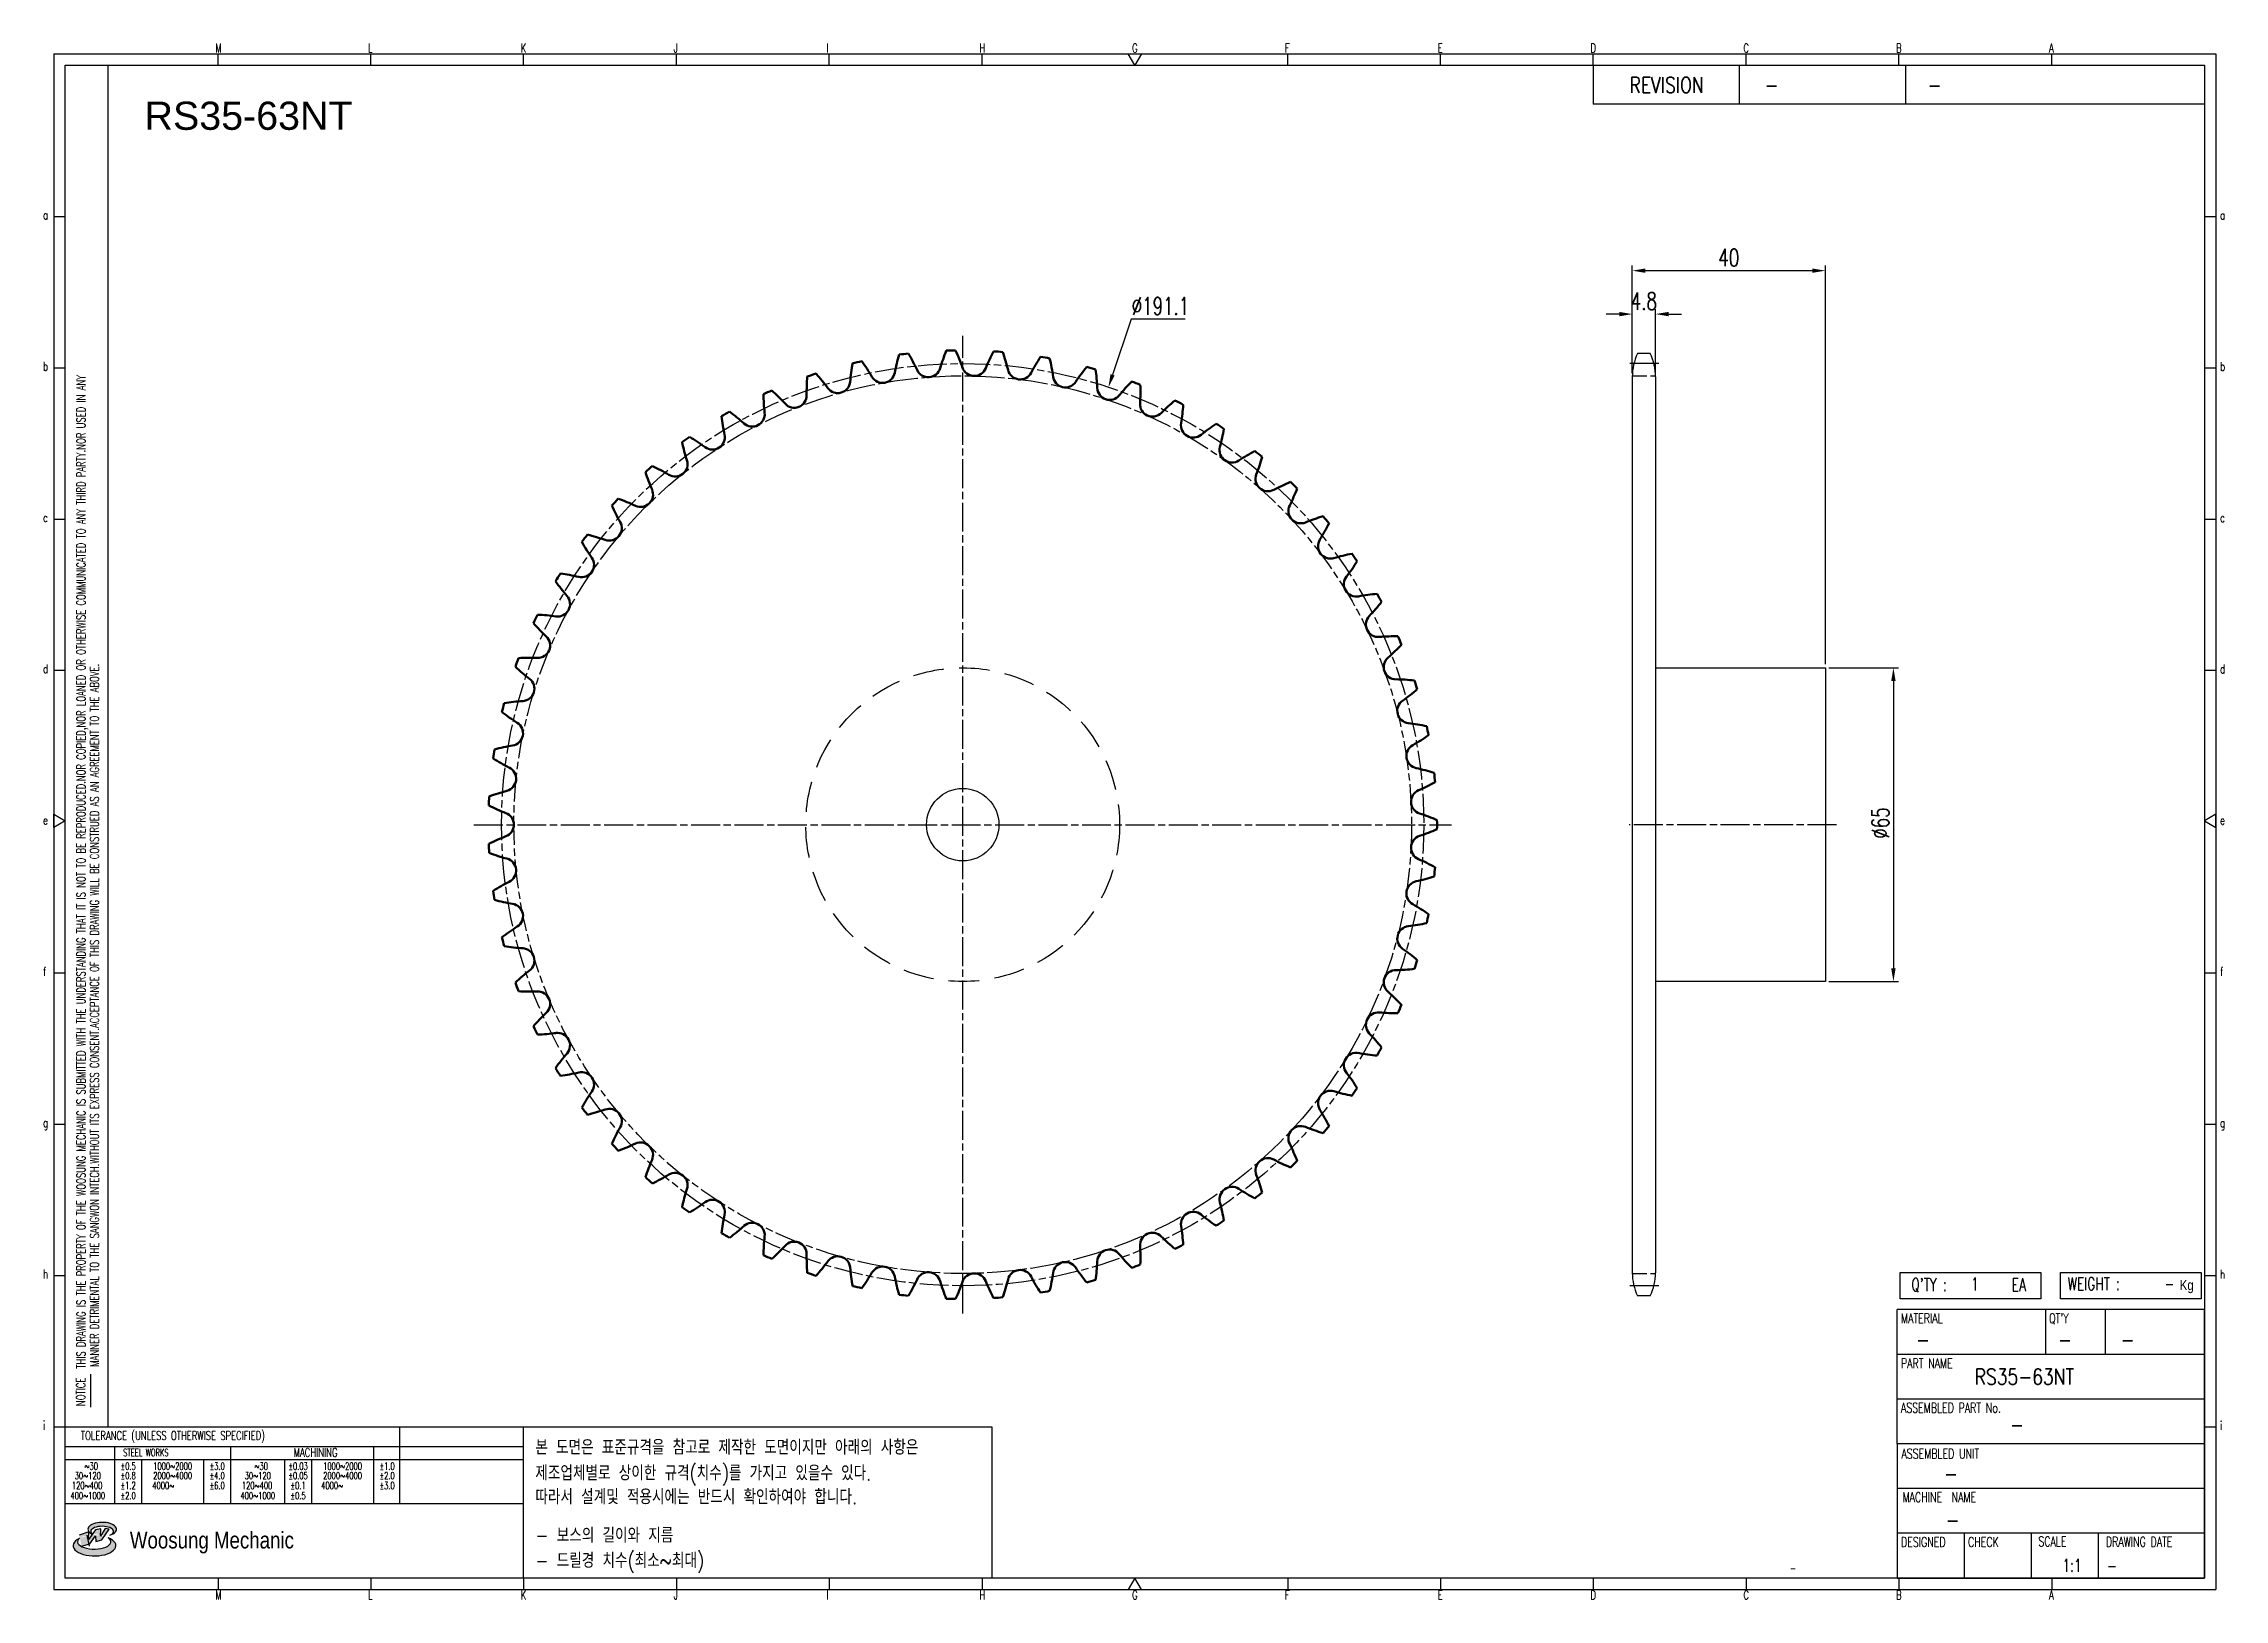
# Model space of a CAD drawing. Header units: millimetres. Extents: x -44812 to -44360, y 1096 to 1418.
import ezdxf
from ezdxf.enums import TextEntityAlignment as Align

# ---------------------------------------------------------------- set-up
doc = ezdxf.new("R2010")
doc.units = ezdxf.units.MM
for name, pattern in [('AM_ISO02W050', [7.5, 6, -1.5]), ('AM_ISO02W050x2', [3.75, 3, -0.75]), ('AM_ISO08W050', [18, 12, -1.5, 3, -1.5]), ('AM_ISO08W050x2', [9, 6, -0.75, 1.5, -0.75]), ('HIDDEN', [9.525, 6.35, -3.175])]:
    doc.linetypes.add(name, pattern=pattern)
for name, color, linetype, lineweight in [('AM_0N', 7, 'Continuous', 50), ('AM_3N', 6, 'AM_ISO02W050', 25), ('AM_7', 4, 'AM_ISO08W050', 25), ('AM_7N', 4, 'AM_ISO08W050', 25)]:
    doc.layers.add(name, color=color, linetype=linetype, lineweight=lineweight)
for name, color, linetype in [('HL', 2, 'HIDDEN'), ('S-DIM', 7, 'Continuous'), ('TITLE', 7, 'Continuous'), ('도면레이아웃', 7, 'Continuous')]:
    doc.layers.add(name, color=color, linetype=linetype)
doc.styles.add('HAN', font='ROMANS.shx', dxfattribs={"width": 0.7, "bigfont": 'whgtxt.shx'})
doc.styles.add('HKD_ST2', font='romans.shx', dxfattribs={"width": 0.7, "height": 4, "bigfont": '@extfont2.shx'})
doc.styles.add('HSG', font='SIMPLEX.shx', dxfattribs={"width": 0.7, "bigfont": 'HSG.shx'})
doc.styles.add('ROMANS', font='romans.shx', dxfattribs={"width": 0.7, "bigfont": 'whgtxt.shx'})
doc.styles.add('SLDTEXTSTYLE4', font='arial.ttf', dxfattribs={"width": 0.8})
doc.styles.get("Standard").update_dxf_attribs({"font": 'arial.ttf'})
doc.dimstyles.new('APP6', dxfattribs={"dimscale": 1.5, "dimtxt": 2.4, "dimasz": 1.8, "dimexe": 0.7, "dimexo": 0.5, "dimgap": 0.6, "dimtad": 1, "dimtoh": 1, "dimdec": 1, "dimrnd": 0.01, "dimzin": 9, "dimdsep": 46, "dimtxsty": 'HSG', "dimcen": 0, "dimclrd": 1, "dimclre": 1, "dimclrt": 256, "dimazin": 2, "dimtp": 1, "dimtm": 1, "dimtfac": 0.5, "dimtdec": 1, "dimtofl": 0, "dimtmove": 0, "dimatfit": 3, "dimfxl": 0, "dimtvp": 1, "dimtolj": 2, "dimlwd": -1, "dimlwe": -1, "dimarcsym": 0})

# ---------------------------------------------------------------- blocks, each defined once
blk = doc.blocks.new('SUYWSHJH')
at = {"layer": '도면레이아웃'}
h = blk.add_hatch(color=10, dxfattribs=at)
h.paths.add_polyline_path([(1.544, 35.177), (1.554, 34.966), (1.779, 35.034), (2.054, 35.422), (1.908, 35.446), (1.728, 35.167), (1.741, 35.439), (1.547, 35.405), (1.292, 35.041), (1.295, 35.33), (0.943, 35.208), (1.03, 34.8), (1.336, 34.885)])
edge = h.paths.add_edge_path()
edge.add_ellipse((1.795, 35.421), major_axis=(-0.53, 0), ratio=0.487785, start_angle=122.36065, end_angle=403.39574)
edge.add_line((1.411, 35.244), (1.419, 35.261))
edge.add_ellipse((1.798, 35.344), major_axis=(-0.423, 0), ratio=0.444396, start_angle=131.58977, end_angle=386.19408, ccw=False)
edge = h.paths.add_edge_path()
edge.add_ellipse((1.512, 34.815), major_axis=(-0.793, 0), ratio=0.480113, start_angle=314.67633, end_angle=590.85213)
edge.add_ellipse((1.501, 34.958), major_axis=(-0.62, 0), ratio=0.43311, start_angle=331.7024, end_angle=574.42495, ccw=False)
for p, q in [((0, 90.118), (80.15, 90.118)), ((0, 90.118), (0, 33.191)), ((6.089, 89.693), (6.089, 90.118)), ((11.753, 89.693), (11.753, 90.118)), ((17.418, 89.693), (17.418, 90.118)), ((23.082, 89.693), (23.082, 90.118)), ((28.746, 89.693), (28.746, 90.118)), ((34.411, 89.693), (34.411, 90.118)), ((45.739, 89.693), (45.739, 90.118)), ((51.404, 89.693), (51.404, 90.118)), ((57.068, 89.693), (57.068, 90.118)), ((62.732, 89.693), (62.732, 90.118)), ((68.397, 89.693), (68.397, 90.118)), ((74.061, 89.693), (74.061, 90.118)), ((80.15, 90.118), (80.15, 33.191)), ((0, 84.085), (0.425, 84.085)), ((79.725, 84.085), (80.15, 84.085)), ((0, 78.478), (0.425, 78.478)), ((79.725, 78.478), (80.15, 78.478)), ((0, 72.87), (0.425, 72.87)), ((79.725, 72.87), (80.15, 72.87)), ((0, 67.262), (0.425, 67.262)), ((79.725, 67.262), (80.15, 67.262)), ((0, 56.047), (0.425, 56.047)), ((79.725, 56.047), (80.15, 56.047)), ((0, 50.439), (0.425, 50.439)), ((79.725, 50.439), (80.15, 50.439)), ((0, 44.832), (0.425, 44.832)), ((79.725, 44.832), (80.15, 44.832)), ((1.377, 39.947), (1.377, 41.174)), ((0, 39.224), (0.425, 39.224)), ((79.725, 39.224), (80.15, 39.224)), ((0, 33.191), (80.15, 33.191)), ((6.089, 33.616), (6.089, 33.191)), ((11.753, 33.616), (11.753, 33.191)), ((17.418, 33.616), (17.418, 33.191)), ((23.082, 33.616), (23.082, 33.191)), ((28.746, 33.616), (28.746, 33.191)), ((34.411, 33.616), (34.411, 33.191)), ((45.739, 33.616), (45.739, 33.191)), ((51.404, 33.616), (51.404, 33.191)), ((57.068, 33.616), (57.068, 33.191)), ((62.732, 33.616), (62.732, 33.191)), ((68.397, 33.616), (68.397, 33.191)), ((74.061, 33.616), (74.061, 33.191))]:
    blk.add_line(p, q)
at = {"color": 2}
for p, q in [((2.017, 39.224), (2.017, 89.693)), ((0.425, 39.224), (17.418, 39.224)), ((12.816, 39.224), (12.816, 36.382)), ((17.418, 33.616), (17.418, 39.224)), ((0.425, 38.487), (17.418, 38.487)), ((0.425, 38.012), (17.418, 38.012)), ((2.257, 38.487), (2.257, 36.382)), ((3.257, 38.012), (3.257, 36.382)), ((5.557, 38.012), (5.557, 36.382)), ((6.557, 38.5), (6.557, 36.382)), ((8.557, 38.012), (8.557, 36.382)), ((9.557, 38.026), (9.557, 36.382)), ((11.857, 38.487), (11.857, 36.382)), ((0.425, 36.382), (17.418, 36.382))]:
    blk.add_line(p, q, dxfattribs=at)
at = {"color": 6, "ltscale": 0.5}
for p, q in [((57.068, 89.693), (57.068, 88.246)), ((62.47, 89.693), (62.47, 88.246)), ((68.635, 89.693), (68.635, 88.246)), ((79.725, 88.246), (57.068, 88.246)), ((68.336, 38.59), (68.336, 43.563)), ((79.725, 43.563), (68.336, 43.563)), ((73.827, 43.563), (73.827, 41.905)), ((76.037, 43.563), (76.037, 41.905)), ((79.725, 38.59), (79.725, 43.563)), ((79.725, 41.905), (68.336, 41.905)), ((79.725, 40.248), (68.336, 40.248)), ((68.336, 38.59), (68.336, 33.616)), ((79.725, 38.59), (68.336, 38.59)), ((79.725, 33.616), (79.725, 38.59)), ((79.725, 36.932), (68.336, 36.932)), ((79.725, 35.274), (68.336, 35.274)), ((70.822, 33.616), (70.822, 35.274)), ((73.309, 33.616), (73.309, 35.274)), ((75.796, 33.616), (75.796, 35.274)), ((68.336, 33.616), (79.725, 33.616))]:
    blk.add_line(p, q, dxfattribs=at)
for points in [[(40.075, 89.693), (39.83, 90.118), (40.32, 90.118)], [(0.425, 89.693), (79.725, 89.693), (79.725, 33.616), (0.425, 33.616)], [(0.425, 61.679), (0, 61.433), (0, 61.924)], [(79.725, 61.679), (80.15, 61.433), (80.15, 61.924)], [(40.075, 33.616), (39.83, 33.191), (40.32, 33.191)]]:
    blk.add_lwpolyline(points, close=True)
at = {"layer": 'TITLE', "color": 20}
for p, q in [((68.449, 43.961), (68.449, 44.936)), ((68.449, 44.936), (73.654, 44.936)), ((73.654, 44.936), (73.654, 43.961)), ((74.39, 43.961), (74.39, 44.936)), ((74.39, 44.936), (79.595, 44.936)), ((79.595, 44.936), (79.595, 43.961)), ((73.654, 43.961), (68.449, 43.961)), ((79.595, 43.961), (74.39, 43.961))]:
    blk.add_line(p, q, dxfattribs=at)
at = {"layer": '도면레이아웃'}
for p, q in [((1.295, 35.33), (0.943, 35.208)), ((1.03, 34.8), (1.336, 34.885)), ((1.224, 35.208), (1.311, 34.8)), ((1.224, 35.208), (1.224, 35.208)), ((1.547, 35.405), (1.292, 35.041)), ((1.292, 35.041), (1.295, 35.33)), ((1.336, 34.885), (1.544, 35.177)), ((1.419, 35.261), (1.411, 35.244)), ((1.544, 35.177), (1.554, 34.966)), ((1.741, 35.439), (1.547, 35.405)), ((1.554, 34.966), (1.779, 35.034)), ((1.908, 35.446), (1.728, 35.167)), ((1.728, 35.167), (1.741, 35.439)), ((1.779, 35.034), (2.054, 35.422)), ((2.054, 35.422), (1.908, 35.446))]:
    blk.add_line(p, q, dxfattribs=at)
for centre, major_axis, ratio, start_param, end_param in [((1.795, 35.421), (-0.53, 0), 0.487785, 2.135596, 7.040584), ((1.512, 34.815), (-0.793, 0), 0.480113, 5.492138, 10.312315), ((1.501, 34.958), (-0.62, 0), 0.43311, 5.789299, 10.025607), ((1.798, 35.344), (-0.423, 0), 0.444396, 2.296675, 6.740358)]:
    blk.add_ellipse(centre, major_axis=major_axis, ratio=ratio, start_param=start_param, end_param=end_param, dxfattribs=at)
at = {"color": 4, "style": 'HKD_ST2', "width": 0.7}
for s, p in [('M', (5.988, 90.164)), ('L', (11.652, 90.164)), ('K', (17.316, 90.164)), ('J', (22.981, 90.164)), ('I', (28.645, 90.164)), ('H', (34.309, 90.164)), ('G', (39.974, 90.164)), ('F', (45.638, 90.164)), ('E', (51.302, 90.164)), ('D', (56.967, 90.164)), ('C', (62.631, 90.164)), ('B', (68.295, 90.164)), ('A', (73.96, 90.164)), ('a', (-0.395, 83.976)), ('a', (80.305, 83.97)), ('b', (-0.395, 78.368)), ('b', (80.305, 78.362)), ('c', (-0.395, 72.76)), ('c', (80.305, 72.754)), ('d', (-0.395, 67.153)), ('d', (80.305, 67.147)), ('e', (-0.395, 61.545)), ('e', (80.305, 61.539)), ('f', (-0.395, 55.937)), ('f', (80.305, 55.931)), ('g', (-0.395, 50.33)), ('g', (80.305, 50.324)), ('h', (-0.395, 44.722)), ('h', (80.305, 44.716)), ('i', (-0.395, 39.114)), ('i', (80.305, 39.108)), ('M', (5.988, 32.824)), ('L', (11.652, 32.824)), ('K', (17.316, 32.824)), ('J', (22.981, 32.824)), ('I', (28.645, 32.824)), ('H', (34.309, 32.824)), ('G', (39.974, 32.824)), ('F', (45.638, 32.824)), ('E', (51.302, 32.824)), ('D', (56.967, 32.824)), ('C', (62.631, 32.824)), ('B', (68.295, 32.824)), ('A', (73.96, 32.824))]:
    blk.add_text(s, height=0.326, dxfattribs=at).set_placement(p)
for s, height, style, width, p in [('REVISION', 0.5806, 'HAN', 0.8, (58.415, 88.664)), ('-', 0.581, 'HAN', 0.8, (63.426, 88.664)), ('-', 0.581, 'HAN', 0.8, (69.468, 88.664)), ("Q'TY : ", 0.4746, 'HKD_ST2', 0.7, (68.857, 44.253)), ('1', 0.475, 'HKD_ST2', 0.7, (71.071, 44.275)), ('EA', 0.4746, 'HKD_ST2', 0.7, (72.578, 44.253)), ('WEIGHT : ', 0.4746, 'HKD_ST2', 0.7, (74.65, 44.286)), ('-', 0.581, 'HAN', 0.8, (69.029, 42.157)), ('-', 0.581, 'HAN', 0.8, (74.289, 42.157)), ('-', 0.581, 'HAN', 0.8, (76.623, 42.157)), ('-', 0.581, 'HAN', 0.8, (72.515, 39.013)), ('-', 0.581, 'HAN', 0.8, (70.067, 37.189)), ('-', 0.581, 'HAN', 0.8, (70.126, 35.48)), ('1:1', 0.4746, 'HKD_ST2', 0.7, (74.458, 33.848)), ('-', 0.475, 'HKD_ST2', 0.7, (76.112, 33.837))]:
    blk.add_text(s, height=height, dxfattribs=dict(style=style, width=width)).set_placement(p)
at = {"color": 1, "style": 'HKD_ST2', "width": 0.7}
for s, p in [(' THIS DRAWING IS THE PROPERTY OF THE WOOSUNG MECHANIC IS SUBMITTED WITH THE UNDERSTANDING THAT IT IS NOT TO BE REPRODUCED.NOR COPIED,NOR LOANED OR OTHERWISE COMMUNICATED TO ANY THIRD PARTY.NOR USED IN ANY', (1.173, 41.217)), ('MANNER DETRIMENTAL TO THE SANGWON INTECH.WITHOUT ITS EXPRESS CONSENT.ACCEPTANCE OF THIS DRAWING WILL BE CONSTRUED AS AN AGREEMENT TO THE ABOVE.', (1.672, 41.447))]:
    blk.add_text(s, height=0.326266, rotation=90, dxfattribs=at).set_placement(p)
at = {"style": 'HKD_ST2', "width": 0.7}
blk.add_text('-', height=0.475, dxfattribs=at).set_placement((78.613, 44.286), align=Align.RIGHT)
at = {"color": 4, "style": 'HKD_ST2', "width": 0.7}
for s, height, p in [('MATERIAL', 0.3651, (68.474, 43.425)), ("QT'Y", 0.3651, (73.965, 43.425)), ('PART NAME', 0.3651, (68.474, 41.756)), ('ASSEMBLED PART No.', 0.36511, (68.474, 40.109)), ('ASSEMBLED UNIT', 0.36511, (68.49, 38.408)), ('MACHINE  NAME', 0.36511, (68.532, 36.794)), ('DESIGNED', 0.3651, (68.474, 35.136)), ('CHECK', 0.3651, (70.961, 35.136)), ('SCALE', 0.3651, (73.566, 35.153)), ('DRAWING DATE', 0.36511, (76.071, 35.141))]:
    blk.add_text(s, height=height, dxfattribs=at).set_placement(p, align=Align.TOP_LEFT)
at = {"style": 'HKD_ST2', "width": 0.7}
blk.add_text('NOTICE', height=0.3263, rotation=90, dxfattribs=at).set_placement((1.163, 39.988))
for s, height, style, width, p in [('TOLERANCE (UNLESS OTHERWISE SPECIFIED)', 0.32627, 'HKD_ST2', 0.7, (4.417, 38.896)), ('-', 0.326, 'ROMANS', 0.65, (64.469, 33.975))]:
    blk.add_text(s, height=height, dxfattribs=dict(style=style, width=width)).set_placement(p, align=Align.MIDDLE_CENTER)
at = {"color": 4, "style": 'HKD_ST2', "width": 0.7}
for s, height, p in [('STEEL WORKS', 0.26101, (3.416, 38.268)), ('MACHINING', 0.3263, (9.707, 38.27)), ('%%P0.5', 0.261, (2.757, 37.762)), ('%%P0.8', 0.261, (2.757, 37.411)), ('%%P3.0', 0.261, (6.057, 37.762)), ('%%P4.0', 0.261, (6.057, 37.411)), ('%%P0.03', 0.261, (9.057, 37.762)), ('%%P0.05', 0.261, (9.057, 37.411)), ('%%P1.0', 0.261, (12.357, 37.762)), ('%%P2.0', 0.261, (12.357, 37.411)), ('%%P1.2', 0.261, (2.757, 37.045)), ('%%P2.0', 0.261, (2.757, 36.67)), ('%%P6.0', 0.261, (6.057, 37.045)), ('%%P0.1', 0.261, (9.057, 37.045)), ('%%P0.5', 0.261, (9.057, 36.67)), ('%%P3.0', 0.261, (12.357, 37.045))]:
    blk.add_text(s, height=height, dxfattribs=at).set_placement(p, align=Align.MIDDLE)
for s, height, p in [('30%%126120', 0.261, (1.263, 37.411)), ('%%12630', 0.261, (1.389, 37.762)), ('2000%%1264000', 0.26101, (4.407, 37.411)), ('1000%%1262000', 0.26101, (4.407, 37.762)), ('30%%126120', 0.261, (7.563, 37.411)), ('%%12630', 0.261, (7.689, 37.762)), ('2000%%1264000', 0.26101, (10.707, 37.411)), ('1000%%1262000', 0.26101, (10.707, 37.762)), ('400%%1261000', 0.26101, (1.263, 36.67)), ('120%%126400', 0.26101, (1.237, 37.045)), ('4000%%126', 0.261, (4.061, 37.045)), ('400%%1261000', 0.26101, (7.563, 36.67)), ('120%%126400', 0.26101, (7.537, 37.045)), ('4000%%126', 0.261, (10.321, 37.045))]:
    blk.add_text(s, height=height, dxfattribs=at).set_placement(p, align=Align.MIDDLE_CENTER)
at = {"color": 1, "style": 'SLDTEXTSTYLE4', "width": 0.8}
blk.add_text('Woosung Mechanic', height=0.61957, dxfattribs=at).set_placement((2.822, 34.711))
at = {"layer": 'TITLE', "width": 0.8}
blk.add_text('Kg', height=0.3789, dxfattribs=at).set_placement((78.807, 44.286))
blk = doc.blocks.new('*D745')
at = {"layer": 'Defpoints', "color": 0, "transparency": 16777216}
for p in [(-44478.13, 1361.81), (-44482.93, 1348.84), (-44478.13, 1348.84)]:
    blk.add_point(p, dxfattribs=at)
at = {"layer": 'S-DIM', "color": 1, "transparency": 16777216}
for p, q in [((-44485.63, 1361.81), (-44488.33, 1361.81)), ((-44482.93, 1349.59), (-44482.93, 1362.86)), ((-44478.13, 1349.59), (-44478.13, 1362.86)), ((-44475.43, 1361.81), (-44472.73, 1361.81))]:
    blk.add_line(p, q, dxfattribs=at)
for points in [[(-44485.63, 1362.26), (-44485.63, 1361.36), (-44482.93, 1361.81)], [(-44475.43, 1362.26), (-44475.43, 1361.36), (-44478.13, 1361.81)]]:
    blk.add_solid(points, dxfattribs=at)
at = {"layer": 'S-DIM', "transparency": 16777216, "insert": (-44480.53, 1364.51), "char_height": 3.6, "attachment_point": 5, "style": 'HSG'}
blk.add_mtext('\\A2;4.8', dxfattribs=at)
blk = doc.blocks.new('*D746')
at = {"layer": 'Defpoints', "color": 0, "transparency": 16777216}
for p in [(-44442.93, 1370.81), (-44482.93, 1348.84), (-44442.93, 1288.52)]:
    blk.add_point(p, dxfattribs=at)
at = {"layer": 'S-DIM', "color": 1, "transparency": 16777216}
for p, q in [((-44482.93, 1349.59), (-44482.93, 1371.86)), ((-44480.23, 1370.81), (-44445.63, 1370.81)), ((-44442.93, 1289.27), (-44442.93, 1371.86))]:
    blk.add_line(p, q, dxfattribs=at)
for points in [[(-44480.23, 1371.26), (-44480.23, 1370.36), (-44482.93, 1370.81)], [(-44445.63, 1371.26), (-44445.63, 1370.36), (-44442.93, 1370.81)]]:
    blk.add_solid(points, dxfattribs=at)
at = {"layer": 'S-DIM', "transparency": 16777216, "insert": (-44462.93, 1373.51), "char_height": 3.6, "attachment_point": 5, "style": 'HSG'}
blk.add_mtext('\\A2;40', dxfattribs=at)
blk = doc.blocks.new('*D747')
at = {"layer": 'Defpoints', "color": 0, "transparency": 16777216}
for p in [(-44442.93, 1288.52), (-44442.93, 1223.52), (-44428.83, 1223.52)]:
    blk.add_point(p, dxfattribs=at)
at = {"layer": 'S-DIM', "color": 1, "transparency": 16777216}
for p, q in [((-44442.18, 1288.52), (-44427.78, 1288.52)), ((-44428.83, 1285.82), (-44428.83, 1226.22)), ((-44442.18, 1223.52), (-44427.78, 1223.52))]:
    blk.add_line(p, q, dxfattribs=at)
for points in [[(-44429.28, 1285.82), (-44428.38, 1285.82), (-44428.83, 1288.52)], [(-44429.28, 1226.22), (-44428.38, 1226.22), (-44428.83, 1223.52)]]:
    blk.add_solid(points, dxfattribs=at)
at = {"layer": 'S-DIM', "transparency": 16777216, "insert": (-44431.53, 1256.35), "char_height": 3.6, "attachment_point": 5, "rotation": 90, "style": 'HSG'}
blk.add_mtext('\\A2;%%c65', dxfattribs=at)
blk = doc.blocks.new('*D748')
at = {"layer": 'Defpoints', "color": 0, "transparency": 16777216}
for p in [(-44591.48, 1346.66), (-44651.87, 1165.37)]:
    blk.add_point(p, dxfattribs=at)
at = {"layer": 'S-DIM', "color": 1, "transparency": 16777216}
for p, q in [((-44586.77, 1360.79), (-44590.62, 1349.22)), ((-44575.55, 1360.79), (-44586.77, 1360.79))]:
    blk.add_line(p, q, dxfattribs=at)
blk.add_solid([(-44591.05, 1349.37), (-44590.2, 1349.08), (-44591.48, 1346.66)], dxfattribs=at)
at = {"layer": 'S-DIM', "transparency": 16777216, "insert": (-44580.71, 1363.49), "char_height": 3.6, "attachment_point": 5, "style": 'HSG'}
blk.add_mtext('\\A2;∅191.1', dxfattribs=at)

msp = doc.modelspace()

# ---------------------------------------------------------------- linework, layer by layer
for p, q in [((-44479.2, 1353.64), (-44481.86, 1353.64)), ((-44482.93, 1348.84), (-44482.93, 1163.19)), ((-44478.13, 1348.84), (-44478.13, 1163.19)), ((-44479.2, 1158.39), (-44481.86, 1158.39))]:
    msp.add_line(p, q)
msp.add_lwpolyline([(-44478.13, 1288.52), (-44442.93, 1288.52), (-44442.93, 1223.52), (-44478.13, 1223.52)])
at = {"color": 4}
msp.add_lwpolyline([(-44712.66, 1131.28), (-44615.62, 1131.28), (-44615.62, 1099.93), (-44712.66, 1099.93)], close=True, dxfattribs=at)
msp.add_circle((-44621.68, 1256.02), 7.5)
for centre, start, end in [((-44471.63, 1348.84), 154.8633, 180), ((-44489.43, 1348.84), 0, 25.1367), ((-44471.63, 1163.19), 180, 205.1367), ((-44489.43, 1163.19), 334.8633, 0)]:
    msp.add_arc(centre, 11.3, start, end)
at = {"layer": 'AM_0N'}
for centre, radius, start, end in [((-44605.53, 1344.34), 39.62, 169.413, 175), ((-44621.68, 1256.02), 98.28, 102.2976, 103.4167), ((-44674.54, 1328.58), 39.62, 30.7143, 36.3013), ((-44596.82, 1342.29), 39.62, 163.6987, 169.2857), ((-44621.68, 1256.02), 98.28, 96.5833, 97.7024), ((-44667.05, 1333.49), 39.62, 25, 30.587), ((-44588.35, 1339.39), 39.62, 157.9844, 163.5714), ((-44621.68, 1256.02), 98.28, 90.869, 91.9881), ((-44659.11, 1337.62), 39.62, 19.2857, 24.8727), ((-44580.21, 1335.65), 39.62, 152.2701, 157.8571), ((-44621.68, 1256.02), 98.28, 85.1547, 86.2739), ((-44650.8, 1340.94), 39.62, 13.5714, 19.1584), ((-44572.49, 1331.13), 39.62, 146.5559, 152.1429), ((-44621.68, 1256.02), 98.28, 79.4404, 80.5596), ((-44642.2, 1343.42), 39.62, 7.8571, 13.4441), ((-44614.4, 1345.5), 39.62, 175.1273, 180.7143), ((-44621.68, 1256.02), 98.28, 108.0119, 109.131), ((-44681.51, 1322.96), 39.62, 36.4286, 42.0156), ((-44647.56, 1348.01), 2.57, 216.4286, 355), ((-44638.27, 1350.13), 2.57, 210.7143, 349.2857), ((-44628.82, 1351.32), 2.57, 205, 343.5714), ((-44619.29, 1351.56), 2.57, 199.2857, 337.8571), ((-44609.79, 1350.84), 2.57, 193.5714, 332.1429), ((-44600.41, 1349.19), 2.57, 187.8571, 326.4286), ((-44565.26, 1325.86), 39.62, 140.8416, 146.4286), ((-44621.68, 1256.02), 98.28, 73.7261, 74.8453), ((-44633.4, 1345.03), 39.62, 2.1429, 7.7299), ((-44558.58, 1319.89), 39.62, 135.1273, 140.7143), ((-44621.68, 1256.02), 98.28, 68.0119, 69.131), ((-44624.48, 1345.76), 39.62, 356.4286, 2.0156), ((-44621.68, 1256.02), 98.28, 113.7261, 114.8453), ((-44623.35, 1345.78), 39.62, 180.8416, 186.4286), ((-44687.87, 1316.67), 39.62, 42.1429, 47.7299), ((-44656.59, 1344.98), 2.57, 222.1429, 0.7143), ((-44591.24, 1346.61), 2.57, 182.1429, 320.7143), ((-44582.37, 1343.13), 2.57, 176.4286, 315), ((-44552.54, 1313.3), 39.62, 129.413, 135), ((-44621.68, 1256.02), 98.28, 62.2976, 63.4167), ((-44615.53, 1345.59), 39.62, 350.7143, 356.3013), ((-44621.68, 1256.02), 98.28, 119.4404, 120.5596), ((-44632.28, 1345.17), 39.62, 186.5559, 192.1429), ((-44693.58, 1309.78), 39.62, 47.8571, 53.4441), ((-44665.28, 1341.06), 2.57, 227.8571, 6.4286), ((-44573.89, 1338.78), 2.57, 170.7143, 309.2857), ((-44547.18, 1306.13), 39.62, 123.6987, 129.2857), ((-44621.68, 1256.02), 98.28, 56.5833, 57.7024), ((-44606.64, 1344.53), 39.62, 345, 350.587), ((-44621.68, 1256.02), 98.28, 125.1547, 126.2739), ((-44641.11, 1343.67), 39.62, 192.2701, 197.8571), ((-44698.58, 1302.35), 39.62, 53.5714, 59.1584), ((-44673.53, 1336.3), 2.57, 233.5714, 12.1429), ((-44565.89, 1333.61), 2.57, 165, 303.5714), ((-44542.56, 1298.46), 39.62, 117.9844, 123.5714), ((-44621.68, 1256.02), 98.28, 50.869, 51.9881), ((-44621.68, 1256.02), 98.28, 130.869, 131.9881), ((-44649.74, 1341.3), 39.62, 197.9844, 203.5714), ((-44702.81, 1294.46), 39.62, 59.2857, 64.8727), ((-44681.26, 1330.73), 2.57, 239.2857, 17.8571), ((-44558.44, 1327.67), 2.57, 159.2857, 297.8571), ((-44597.9, 1342.59), 39.62, 339.2857, 344.8727), ((-44688.41, 1324.43), 2.57, 245, 23.5714), ((-44538.72, 1290.37), 39.62, 112.2701, 117.8571), ((-44589.4, 1339.8), 39.62, 333.5714, 339.1584), ((-44621.68, 1256.02), 98.28, 45.1547, 46.2739), ((-44621.68, 1256.02), 98.28, 136.5833, 137.7024), ((-44658.09, 1338.08), 39.62, 203.6987, 209.2857), ((-44706.24, 1286.19), 39.62, 65, 70.587), ((-44551.62, 1321.02), 2.57, 153.5714, 292.1429), ((-44535.72, 1281.94), 39.62, 106.5559, 112.1429), ((-44621.68, 1256.02), 98.28, 39.4404, 40.5596), ((-44621.68, 1256.02), 98.28, 142.2976, 143.4167), ((-44708.82, 1277.62), 39.62, 70.7143, 76.3013), ((-44694.89, 1317.45), 2.57, 250.7143, 29.2857), ((-44545.49, 1313.72), 2.57, 147.8571, 286.4286), ((-44581.22, 1336.17), 39.62, 327.8571, 333.4441), ((-44700.64, 1309.85), 2.57, 256.4286, 35), ((-44666.08, 1334.05), 39.62, 209.413, 215), ((-44533.56, 1273.25), 39.62, 100.8416, 106.4286), ((-44573.44, 1331.74), 39.62, 322.1429, 327.7299), ((-44621.68, 1256.02), 98.28, 33.7261, 34.8453), ((-44621.68, 1256.02), 98.28, 148.0119, 149.131), ((-44673.63, 1329.24), 39.62, 215.1273, 220.7143), ((-44710.54, 1268.84), 39.62, 76.4286, 82.0156), ((-44540.13, 1305.85), 2.57, 142.1429, 280.7143), ((-44705.61, 1301.72), 2.57, 262.1429, 40.7143), ((-44532.28, 1264.39), 39.62, 95.1273, 100.7143), ((-44566.14, 1326.56), 39.62, 316.4286, 322.0156), ((-44621.68, 1256.02), 98.28, 28.0119, 29.131), ((-44621.68, 1256.02), 98.28, 153.7261, 154.8453), ((-44680.66, 1323.7), 39.62, 220.8416, 226.4286), ((-44711.37, 1259.93), 39.62, 82.1429, 87.7299), ((-44535.57, 1297.48), 2.57, 136.4286, 275), ((-44709.74, 1293.14), 2.57, 267.8571, 46.4286), ((-44531.89, 1255.45), 39.62, 89.413, 95), ((-44559.39, 1320.68), 39.62, 310.7143, 316.3013), ((-44621.68, 1256.02), 98.28, 22.2976, 23.4167), ((-44621.68, 1256.02), 98.28, 159.4404, 160.5596), ((-44687.11, 1317.5), 39.62, 226.5559, 232.1429), ((-44711.32, 1250.98), 39.62, 87.8571, 93.4441), ((-44531.87, 1288.7), 2.57, 130.7143, 269.2857), ((-44713, 1284.19), 2.57, 273.5714, 52.1429), ((-44532.39, 1246.52), 39.62, 83.6987, 89.2857), ((-44553.26, 1314.16), 39.62, 305, 310.587), ((-44621.68, 1256.02), 98.28, 16.5833, 17.7024), ((-44621.68, 1256.02), 98.28, 165.1547, 166.2739), ((-44692.9, 1310.67), 39.62, 232.2701, 237.8571), ((-44710.37, 1242.08), 39.62, 93.5714, 99.1584), ((-44529.06, 1279.6), 2.57, 125, 263.5714), ((-44715.35, 1274.95), 2.57, 279.2857, 57.8571), ((-44533.78, 1237.67), 39.62, 77.9844, 83.5714), ((-44547.81, 1307.06), 39.62, 299.2857, 304.8727), ((-44621.68, 1256.02), 98.28, 10.869, 11.9881), ((-44621.68, 1256.02), 98.28, 170.869, 171.9881), ((-44708.54, 1233.32), 39.62, 99.2857, 104.8727), ((-44527.17, 1270.26), 2.57, 119.2857, 257.8571), ((-44697.99, 1303.31), 39.62, 237.9844, 243.5714), ((-44716.77, 1265.53), 2.57, 285, 63.5714), ((-44536.05, 1229.01), 39.62, 72.2701, 77.8571), ((-44621.68, 1256.02), 98.28, 5.1547, 6.2739), ((-44621.68, 1256.02), 98.28, 176.5833, 177.7024), ((-44705.85, 1224.78), 39.62, 105, 110.587), ((-44526.22, 1260.78), 2.57, 113.5714, 252.1429), ((-44543.1, 1299.45), 39.62, 293.5714, 299.1584), ((-44702.32, 1295.48), 39.62, 243.6987, 249.2857), ((-44717.25, 1256.02), 2.57, 290.7143, 69.2857), ((-44539.16, 1220.62), 39.62, 66.5559, 72.1429), ((-44621.68, 1256.02), 98.28, 359.4404, 0.5596), ((-44702.32, 1216.55), 39.62, 110.7143, 116.3013), ((-44621.68, 1256.02), 98.28, 182.2976, 183.4167), ((-44526.22, 1251.25), 2.57, 107.8571, 246.4286), ((-44539.16, 1291.41), 39.62, 287.8571, 293.4441), ((-44705.85, 1287.25), 39.62, 249.413, 255), ((-44716.77, 1246.5), 2.57, 296.4286, 75), ((-44543.1, 1212.58), 39.62, 60.8416, 66.4286), ((-44621.68, 1256.02), 98.28, 353.7261, 354.8453), ((-44697.99, 1208.72), 39.62, 116.4286, 122.0156), ((-44527.17, 1241.77), 2.57, 102.1429, 240.7143), ((-44536.05, 1283.02), 39.62, 282.1429, 287.7299), ((-44621.68, 1256.02), 98.28, 188.0119, 189.131), ((-44708.54, 1278.72), 39.62, 255.1273, 260.7143), ((-44715.35, 1237.08), 2.57, 302.1429, 80.7143), ((-44547.81, 1204.97), 39.62, 55.1273, 60.7143), ((-44692.9, 1201.36), 39.62, 122.1429, 127.7299), ((-44529.06, 1232.43), 2.57, 96.4286, 235), ((-44533.78, 1274.36), 39.62, 276.4286, 282.0156), ((-44621.68, 1256.02), 98.28, 348.0119, 349.131), ((-44621.68, 1256.02), 98.28, 193.7261, 194.8453), ((-44710.37, 1269.95), 39.62, 260.8416, 266.4286), ((-44713, 1227.85), 2.57, 307.8571, 86.4286), ((-44553.26, 1197.87), 39.62, 49.413, 55), ((-44687.11, 1194.54), 39.62, 127.8571, 133.4441), ((-44531.87, 1223.33), 2.57, 90.7143, 229.2857), ((-44532.39, 1265.51), 39.62, 270.7143, 276.3013), ((-44621.68, 1256.02), 98.28, 342.2976, 343.4167), ((-44621.68, 1256.02), 98.28, 199.4404, 200.5596), ((-44711.32, 1261.05), 39.62, 266.5559, 272.1429), ((-44709.74, 1218.89), 2.57, 313.5714, 92.1429), ((-44559.39, 1191.35), 39.62, 43.6987, 49.2857), ((-44680.66, 1188.33), 39.62, 133.5714, 139.1584), ((-44535.57, 1214.55), 2.57, 85, 223.5714), ((-44531.89, 1256.58), 39.62, 265, 270.587), ((-44621.68, 1256.02), 98.28, 336.5833, 337.7024), ((-44621.68, 1256.02), 98.28, 205.1547, 206.2739), ((-44711.37, 1252.1), 39.62, 272.2701, 277.8571), ((-44705.61, 1210.31), 2.57, 319.2857, 97.8571), ((-44566.14, 1185.47), 39.62, 37.9844, 43.5714), ((-44673.63, 1182.79), 39.62, 139.2857, 144.8727), ((-44540.13, 1206.18), 2.57, 79.2857, 217.8571), ((-44532.28, 1247.64), 39.62, 259.2857, 264.8727), ((-44621.68, 1256.02), 98.28, 330.869, 331.9881), ((-44621.68, 1256.02), 98.28, 210.869, 211.9881), ((-44710.54, 1243.19), 39.62, 277.9844, 283.5714), ((-44700.64, 1202.18), 2.57, 325, 103.5714), ((-44573.44, 1180.29), 39.62, 32.2701, 37.8571), ((-44666.08, 1177.98), 39.62, 145, 150.587), ((-44545.49, 1198.31), 2.57, 73.5714, 212.1429), ((-44533.56, 1238.78), 39.62, 253.5714, 259.1584), ((-44621.68, 1256.02), 98.28, 325.1547, 326.2739), ((-44621.68, 1256.02), 98.28, 216.5833, 217.7024), ((-44708.82, 1234.41), 39.62, 283.6987, 289.2857), ((-44694.89, 1194.58), 2.57, 330.7143, 109.2857), ((-44658.09, 1173.95), 39.62, 150.7143, 156.3013), ((-44551.62, 1191.01), 2.57, 67.8571, 206.4286), ((-44535.72, 1230.09), 39.62, 247.8571, 253.4441), ((-44581.22, 1175.86), 39.62, 26.5559, 32.1429), ((-44621.68, 1256.02), 98.28, 319.4404, 320.5596), ((-44621.68, 1256.02), 98.28, 222.2976, 223.4167), ((-44706.24, 1225.84), 39.62, 289.413, 295), ((-44688.41, 1187.6), 2.57, 336.4286, 115), ((-44589.4, 1172.23), 39.62, 20.8416, 26.4286), ((-44649.74, 1170.73), 39.62, 156.4286, 162.0156), ((-44558.44, 1184.36), 2.57, 62.1429, 200.7143), ((-44538.72, 1221.66), 39.62, 242.1429, 247.7299), ((-44621.68, 1256.02), 98.28, 313.7261, 314.8453), ((-44621.68, 1256.02), 98.28, 228.0119, 229.131), ((-44702.81, 1217.57), 39.62, 295.1273, 300.7143), ((-44681.26, 1181.3), 2.57, 342.1429, 120.7143), ((-44641.11, 1168.36), 39.62, 162.1429, 167.7299), ((-44565.89, 1178.42), 2.57, 56.4286, 195), ((-44542.56, 1213.57), 39.62, 236.4286, 242.0156), ((-44621.68, 1256.02), 98.28, 308.0119, 309.131), ((-44597.9, 1169.44), 39.62, 15.1273, 20.7143), ((-44621.68, 1256.02), 98.28, 233.7261, 234.8453), ((-44698.58, 1209.68), 39.62, 300.8416, 306.4286), ((-44673.53, 1175.73), 2.57, 347.8571, 126.4286), ((-44632.28, 1166.86), 39.62, 167.8571, 173.4441), ((-44573.89, 1173.25), 2.57, 50.7143, 189.2857), ((-44547.18, 1205.9), 39.62, 230.7143, 236.3013), ((-44606.64, 1167.5), 39.62, 9.413, 15), ((-44621.68, 1256.02), 98.28, 239.4404, 240.5596), ((-44693.58, 1202.25), 39.62, 306.5559, 312.1429), ((-44665.28, 1170.97), 2.57, 353.5714, 132.1429), ((-44623.35, 1166.25), 39.62, 173.5714, 179.1584), ((-44582.37, 1168.9), 2.57, 45, 183.5714), ((-44552.54, 1198.74), 39.62, 225, 230.587), ((-44615.53, 1166.44), 39.62, 3.6987, 9.2857), ((-44621.68, 1256.02), 98.28, 302.2976, 303.4167), ((-44621.68, 1256.02), 98.28, 245.1547, 246.2739), ((-44687.87, 1195.36), 39.62, 312.2701, 317.8571), ((-44656.59, 1167.05), 2.57, 359.2857, 137.8571), ((-44614.4, 1166.53), 39.62, 179.2857, 184.8727), ((-44647.56, 1164.02), 2.57, 5, 143.5714), ((-44591.24, 1165.42), 2.57, 39.2857, 177.8571), ((-44558.58, 1192.14), 39.62, 219.2857, 224.8727), ((-44624.48, 1166.27), 39.62, 357.9844, 3.5714), ((-44621.68, 1256.02), 98.28, 296.5833, 297.7024), ((-44621.68, 1256.02), 98.28, 250.869, 251.9881), ((-44681.51, 1189.07), 39.62, 317.9844, 323.5714), ((-44605.53, 1167.69), 39.62, 185, 190.587), ((-44674.54, 1183.45), 39.62, 323.6987, 329.2857), ((-44638.27, 1161.9), 2.57, 10.7143, 149.2857), ((-44596.82, 1169.74), 39.62, 190.7143, 196.3013), ((-44667.05, 1178.54), 39.62, 329.413, 335), ((-44628.82, 1160.71), 2.57, 16.4286, 155), ((-44588.35, 1172.64), 39.62, 196.4286, 202.0156), ((-44659.11, 1174.41), 39.62, 335.1273, 340.7143), ((-44619.29, 1160.48), 2.57, 22.1429, 160.7143), ((-44580.21, 1176.38), 39.62, 202.1429, 207.7299), ((-44650.8, 1171.09), 39.62, 340.8416, 346.4286), ((-44609.79, 1161.19), 2.57, 27.8571, 166.4286), ((-44572.49, 1180.9), 39.62, 207.8571, 213.4441), ((-44642.2, 1168.61), 39.62, 346.5559, 352.1429), ((-44600.41, 1162.84), 2.57, 33.5714, 172.1429), ((-44565.26, 1186.17), 39.62, 213.5714, 219.1584), ((-44621.68, 1256.02), 98.28, 285.1547, 286.2739), ((-44633.4, 1167), 39.62, 352.2701, 357.8571), ((-44621.68, 1256.02), 98.28, 290.869, 291.9881), ((-44621.68, 1256.02), 98.28, 256.5833, 257.7024), ((-44621.68, 1256.02), 98.28, 262.2976, 263.4167), ((-44621.68, 1256.02), 98.28, 268.0119, 269.131), ((-44621.68, 1256.02), 98.28, 273.7261, 274.8453), ((-44621.68, 1256.02), 98.28, 279.4404, 280.5596)]:
    msp.add_arc(centre, radius, start, end, dxfattribs=at)
at = {"layer": 'AM_3N', "linetype": 'AM_ISO02W050x2'}
for p, q in [((-44482.93, 1348.99), (-44478.13, 1348.99)), ((-44482.93, 1163.04), (-44478.13, 1163.04))]:
    msp.add_line(p, q, dxfattribs=at)
at = {"layer": 'AM_7', "linetype": 'AM_ISO08W050x2'}
for p, q in [((-44477.47, 1351.56), (-44483.58, 1351.56)), ((-44440.63, 1256.02), (-44483.58, 1256.02)), ((-44440.63, 1256.02), (-44483.58, 1256.02)), ((-44440.63, 1256.02), (-44483.58, 1256.02)), ((-44440.63, 1256.02), (-44483.58, 1256.02)), ((-44477.47, 1160.47), (-44483.58, 1160.47))]:
    msp.add_line(p, q, dxfattribs=at)
for radius in [95.54, 93]:
    msp.add_circle((-44621.68, 1256.02), radius, dxfattribs=at)
at = {"layer": 'AM_7N', "linetype": 'AM_ISO08W050x2'}
for p, q in [((-44621.68, 1154.73), (-44621.68, 1357.3)), ((-44722.96, 1256.02), (-44520.39, 1256.02))]:
    msp.add_line(p, q, dxfattribs=at)
at = {"layer": 'HL'}
msp.add_circle((-44621.68, 1256.02), 32.5, dxfattribs=at)

# ---------------------------------------------------------------- block references
at = {"xscale": 5.589867528209523, "yscale": 5.589867528209523, "zscale": 5.589867528209523}
msp.add_blockref('SUYWSHJH', (-44810.02, 912.02), dxfattribs=at)

# ---------------------------------------------------------------- texts
at = {"color": 2}
msp.add_text('RS35-63NT', height=5.841, dxfattribs=at).set_placement((-44791.2, 1399.99))
at = {"style": 'HAN', "width": 0.8}
msp.add_text('RS35-63NT', height=3.246, dxfattribs=at).set_placement((-44411.98, 1140.01))
at = {"color": 4, "style": 'HAN', "width": 0.8}
for s, p in [('본 도면은 표준규격을 참고로 제작한 도면이지만 아래의 사항은', (-44710.23, 1125.48)), ('제조업체별로 상이한 규격(치수)를 가지고 있을수 있다.', (-44710.23, 1120.15)), ('따라서 설계및 적용시에는 반드시 확인하여야 합니다.', (-44710.23, 1115.21)), ('- 보스의 길이와 지름', (-44710.23, 1107.25)), ('- 드릴경 치수(최소~최대)', (-44710.23, 1102.02))]:
    msp.add_text(s, height=3.0709, dxfattribs=at).set_placement(p)

# ---------------------------------------------------------------- dimensions: what is measured, and where the dimension line sits
at = {"layer": 'S-DIM'}
dim = msp.add_linear_dim(base=(-44442.93, 1370.81), p1=(-44482.93, 1348.84), p2=(-44442.93, 1288.52), dimstyle='APP6', dxfattribs=at)
dim.commit()
dim.dimension.update_dxf_attribs({"geometry": '*D746', "text_midpoint": (-44462.93, 1373.51)})
dim = msp.add_diameter_dim_2p(p1=(-44651.87, 1165.37), p2=(-44591.48, 1346.66), dimstyle='APP6', dxfattribs=at)
dim.commit()
dim.dimension.update_dxf_attribs({"geometry": '*D748', "text_midpoint": (-44580.71, 1360.79), "dimtype": 163})
dim = msp.add_linear_dim(base=(-44478.13, 1361.81), p1=(-44482.93, 1348.84), p2=(-44478.13, 1348.84), dimstyle='APP6', dxfattribs=at)
dim.commit()
dim.dimension.update_dxf_attribs({"geometry": '*D745', "text_midpoint": (-44480.53, 1361.81), "dimtype": 160})
dim = msp.add_linear_dim(base=(-44428.83, 1223.52), p1=(-44442.93, 1288.52), p2=(-44442.93, 1223.52), angle=90, text='%%c<>', dimstyle='APP6', dxfattribs=at)
dim.commit()
dim.dimension.update_dxf_attribs({"geometry": '*D747', "text_midpoint": (-44428.83, 1256.35), "dimtype": 160})

doc.saveas('drawing.dxf')
